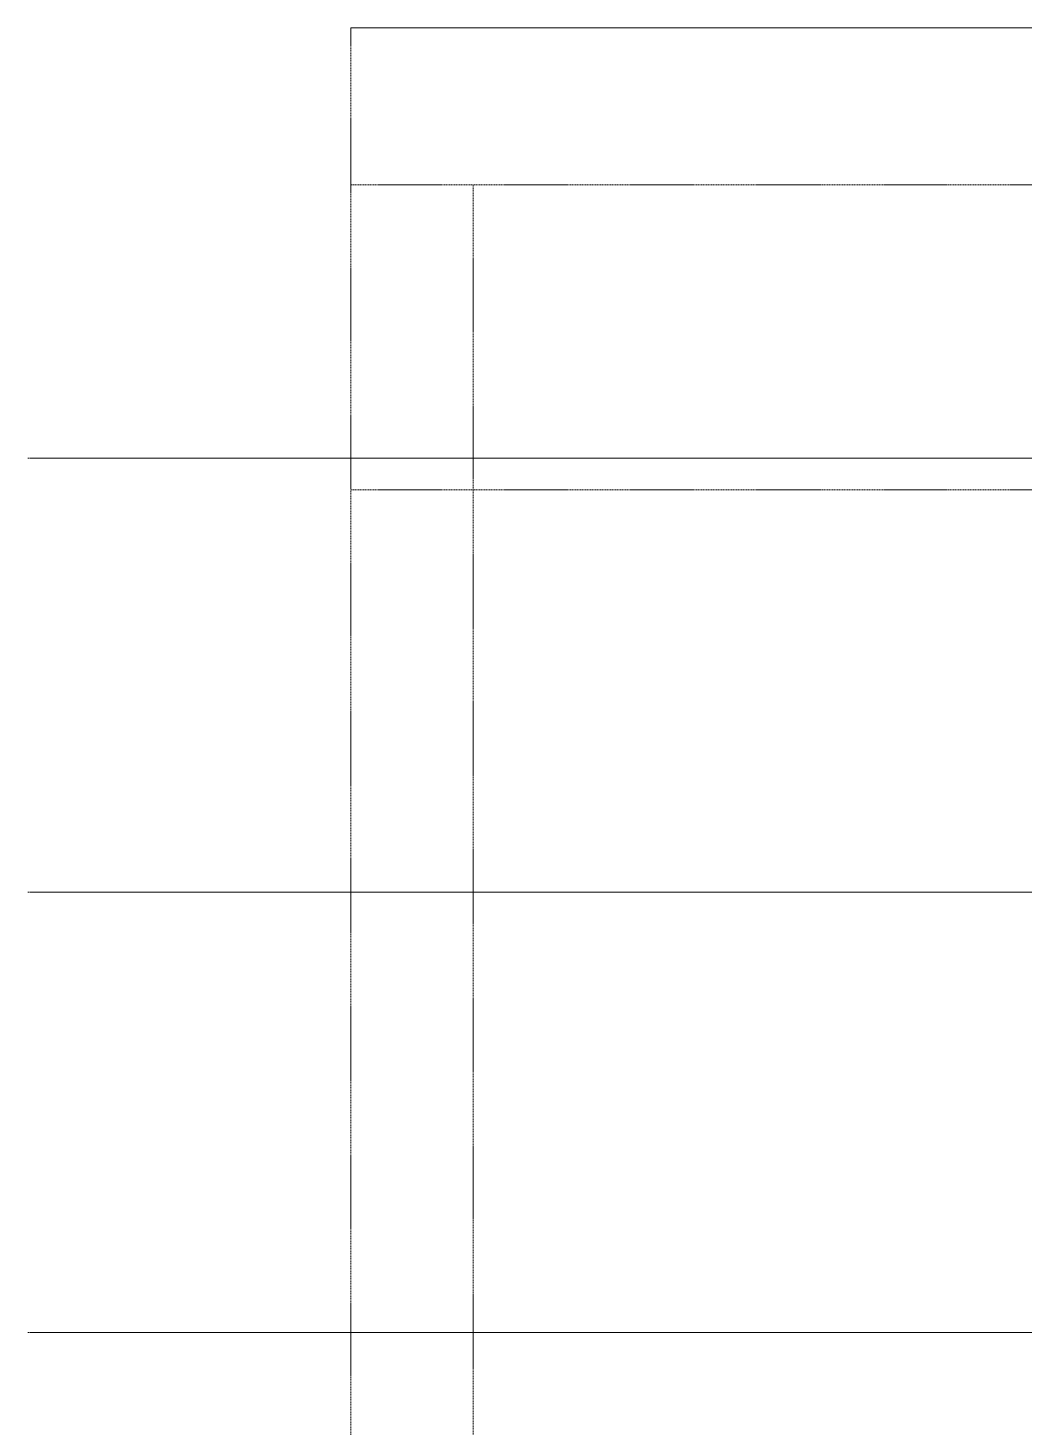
# Model space of a CAD drawing. Header units: inches. Extents: x 9609 to 15463, y -232 to 527.
# Drawn here: x 9609.5 to 9907.9, y 107.7 to 527 of the extents above; entities that cross this region are included whole.
import ezdxf

# ---------------------------------------------------------------- set-up
doc = ezdxf.new("R2010")
doc.units = ezdxf.units.IN
doc.header["$MEASUREMENT"] = 0
doc.linetypes.add('Aligning Line 1_8_', pattern=[0.25, 0.125, -0.125])
doc.linetypes.add('Grid Line 1_2_', pattern=[0.8749999999999999, 0.4999999999999999, -0.125, 0.125, -0.125])
for name, color, linetype, lineweight in [('0-1', 7, 'Continuous', 5), ('A-FLOR-LEVL-1', 51, 'Grid Line 1_2_', 9), ('G-ANNO-SYMB', 111, 'Aligning Line 1_8_', 9), ('G-ANNO-SYMB-1', 9, 'Aligning Line 1_8_', 9), ('G-ANNO-SYMB-2', 147, 'Aligning Line 1_8_', 9)]:
    doc.layers.add(name, color=color, linetype=linetype, lineweight=lineweight)

# ---------------------------------------------------------------- blocks, each defined once
blk = doc.blocks.new('CTR - 2nd Phase_rvt-1-BUILDING SECTION - EAST_WEST - LOOKING NORTH')
at = {"layer": 'A-FLOR-LEVL-1'}
for p, q in [((9609.49031869057, 397.9999999998068), (12558.4813005195, 397.9999999997868)), ((9609.49031869057, 267.9999999999085), (12558.4813005195, 267.9999999998885)), ((9609.49031869057, 135.9999999999086), (12558.4813005195, 135.9999999998886))]:
    blk.add_line(p, q, dxfattribs=at)
at = {"layer": 'G-ANNO-SYMB-1'}
for p, q in [((12461.75585150602, 526.9530956233257), (9706.211851506021, 526.9530956233159)), ((12461.75585150602, 388.5918981308151), (9706.211851506021, 388.5918981308053))]:
    blk.add_line(p, q, dxfattribs=at)
blk = doc.blocks.new('CTR  - Topography_rvt-1-BUILDING SECTION - EAST_WEST - LOOKING NORTH')
at = {"layer": 'G-ANNO-SYMB-2'}
for p, q in [((9742.879260109356, 480.0000000000346), (9742.879260109357, 3.461764208623207e-11)), ((12461.75585150602, 480.0000000000443), (9742.879260109356, 480.0000000000346))]:
    blk.add_line(p, q, dxfattribs=at)
blk = doc.blocks.new('CTR - 1st Phase - Common Walls_rvt-1-BUILDING SECTION - EAST_WEST - LOOKING NORTH')
at = {"layer": 'A-FLOR-LEVL-1'}
for p, q in [((9609.49031869057, 397.9999999998067), (12558.4813005195, 397.9999999997867)), ((9609.49031869057, 267.9999999999085), (12558.4813005195, 267.9999999998885)), ((9609.49031869057, 135.9999999999085), (12558.4813005195, 135.9999999998885))]:
    blk.add_line(p, q, dxfattribs=at)
at = {"layer": 'G-ANNO-SYMB-2'}
for p, q in [((9706.240318690589, 526.9530956233159), (9706.240318690592, -145.8905844067456)), ((12363.33595761874, 526.9530956233252), (9706.240318690589, 526.9530956233159)), ((9706.240318690583, 526.9530956233159), (9706.240318690587, -145.8905844067457)), ((12428.11798462173, 526.9530956233256), (9706.240318690583, 526.9530956233159)), ((12461.75585150602, 480.0000000000442), (9706.211851506021, 480.0000000000344))]:
    blk.add_line(p, q, dxfattribs=at)

msp = doc.modelspace()

# ---------------------------------------------------------------- linework, layer by layer
at = {"layer": 'A-FLOR-LEVL-1'}
for p, q in [((9610.24031869057, 397.9999999998216), (12557.73130051951, 397.9999999998017)), ((9610.24031869057, 267.9999999999233), (12557.73130051951, 267.9999999999033)), ((9610.24031869057, 135.9999999999233), (12557.73130051951, 135.9999999999034))]:
    msp.add_line(p, q, dxfattribs=at)
at = {"layer": 'G-ANNO-SYMB'}
for p, q in [((9706.240318690587, 526.9530956233159), (9706.24031869059, -145.8386732357347)), ((12461.75585150602, 526.9530956233257), (9706.240318690587, 526.9530956233159)), ((12461.75585150602, 480.0000000000442), (9706.211851506021, 480.0000000000344))]:
    msp.add_line(p, q, dxfattribs=at)

# ---------------------------------------------------------------- block references
at = {"layer": '0-1'}
for name in ['CTR - 2nd Phase_rvt-1-BUILDING SECTION - EAST_WEST - LOOKING NORTH', 'CTR - 1st Phase - Common Walls_rvt-1-BUILDING SECTION - EAST_WEST - LOOKING NORTH', 'CTR  - Topography_rvt-1-BUILDING SECTION - EAST_WEST - LOOKING NORTH']:
    msp.add_blockref(name, (0, 0), dxfattribs=at)

doc.saveas('drawing.dxf')
